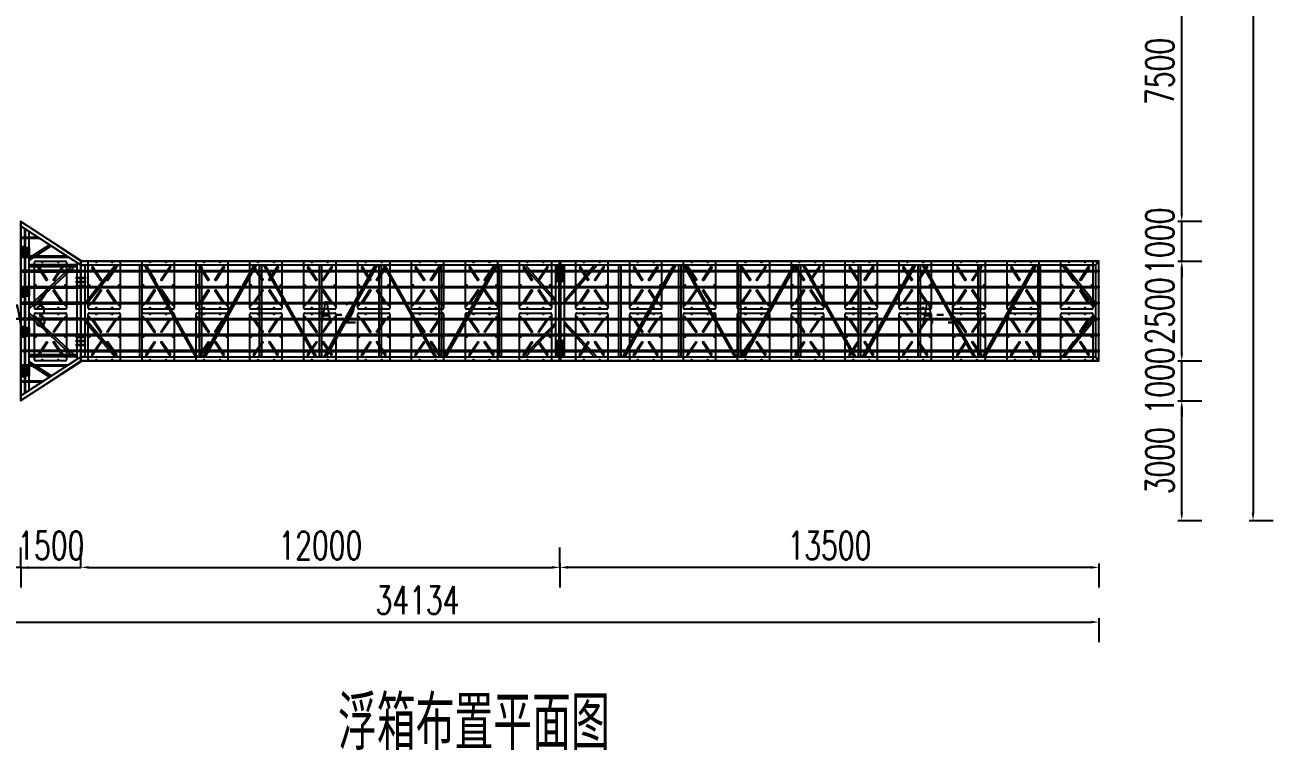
# Model space of a CAD drawing. Extents: x -89702 to 926017, y -610001 to -56924.
# Drawn here: x 336052 to 367310, y -136465 to -118307 of the extents above; entities that cross this region are included whole.
import ezdxf

# ---------------------------------------------------------------- set-up
doc = ezdxf.new("R2010")
doc.units = 0
doc.header["$LTSCALE"] = 10
doc.header["$MEASUREMENT"] = 0
for name, color, linetype in [('BJ02', 2, 'Continuous'), ('L-TEXT文字标注', 7, 'Continuous'), ('PUB_TEXT', 7, 'Continuous'), ('W-FLOAT_BOWL浮筒', 253, 'Continuous'), ('W-STEEL_FRAME钢架', 3, 'Continuous'), ('W-STEEL_KEEL钢龙骨', 5, 'Continuous'), ('塑木板', 32, 'Continuous'), ('柱子底座', 2, 'Continuous'), ('橡胶块', 2, 'Continuous'), ('螺栓孔位', 2, 'Continuous'), ('铝合金', 7, 'Continuous')]:
    doc.layers.add(name, color=color, linetype=linetype)
doc.styles.get("Standard").update_dxf_attribs({"font": 'gbenor.shx', "bigfont": 'gbcbig.shx'})
doc.styles.add('STANDARD_T3', font='simplex.shx', dxfattribs={"width": 0.7, "bigfont": 'gbcbig.shx'})
doc.styles.add('黑体', font='simhei.ttf', dxfattribs={"width": 0.8})
doc.dimstyles.new('W&&10', dxfattribs={"dimtxt": 35, "dimasz": 10, "dimexe": 25, "dimexo": 30, "dimgap": 10, "dimtad": 1, "dimdec": 0, "dimzin": 0, "dimdsep": 46, "dimtxsty": 'STANDARD_T3', "dimcen": 0.09, "dimclrd": 1, "dimclre": 1, "dimclrt": 7, "dimazin": 2, "dimtfac": 1, "dimtdec": 0, "dimtix": 1, "dimtmove": 2, "dimatfit": 3, "dimfxl": 0, "dimtolj": 1, "dimtzin": 0, "dimarcsym": 0})
doc.dimstyles.new('W&&200', dxfattribs={"dimtxt": 700, "dimasz": 200, "dimexe": 500, "dimexo": 600, "dimgap": 200, "dimtad": 1, "dimdec": 0, "dimzin": 0, "dimdsep": 46, "dimtxsty": 'STANDARD_T3', "dimcen": 0.09, "dimclrd": 1, "dimclre": 1, "dimclrt": 7, "dimazin": 2, "dimtfac": 1, "dimtdec": 0, "dimtix": 1, "dimtmove": 2, "dimatfit": 3, "dimfxl": 0, "dimtolj": 1, "dimtzin": 0, "dimarcsym": 0})

# ---------------------------------------------------------------- blocks, each defined once
blk = doc.blocks.new('0')
at = {"layer": 'BJ02', "color": 5}
for points in [[(585867, 5626), (584368, 6626), (584368, 2124), (585867, 3124)], [(585867, 3124), (597867, 3124), (597867, 5624), (585867, 5624)], [(597867, 3124), (611367, 3124), (611367, 5624), (597867, 5624)]]:
    blk.add_lwpolyline(points, close=True, dxfattribs=at)
at = {"layer": 'PUB_TEXT', "color": 3, "style": '黑体', "width": 0.8}
for s, p in [('A-3', (584106, 3976)), ('A-2', (591859, 4061)), ('A-1', (606930, 4061))]:
    blk.add_text(s, height=563.3, dxfattribs=at).set_placement(p)
blk = doc.blocks.new('$matou$00000145')
at = {"layer": 'W-FLOAT_BOWL浮筒'}
for p, q in [((-600, -375), (-600, 375)), ((-575, 400), (575, 400)), ((600, 375), (600, -375)), ((575, -400), (-575, -400))]:
    blk.add_line(p, q, dxfattribs=at)
at = {"layer": 'W-FLOAT_BOWL浮筒', "color": 3}
for p, q in [((-507, 370), (-493, 370)), ((-500, 377), (-500, 363)), ((-7, 370), (7, 370)), ((0, 377), (0, 363)), ((493, 370), (507, 370)), ((500, 377), (500, 363)), ((-577, 200), (-563, 200)), ((-570, 207), (-570, 193)), ((563, 200), (577, 200)), ((570, 207), (570, 193)), ((-577, -200), (-563, -200)), ((-570, -193), (-570, -207)), ((563, -200), (577, -200)), ((570, -193), (570, -207)), ((-507, -370), (-493, -370)), ((-500, -377), (-500, -363)), ((-7, -370), (7, -370)), ((0, -377), (0, -363)), ((493, -370), (507, -370)), ((500, -377), (500, -363))]:
    blk.add_line(p, q, dxfattribs=at)
at = {"layer": 'W-FLOAT_BOWL浮筒', "ltscale": 100}
for points in [[(-450, 316), (-117, 95), (-133, 70), (-467, 291)], [(450, 316), (117, 95), (133, 70), (467, 291)], [(-450, -316), (-117, -95), (-133, -70), (-467, -291)], [(450, -316), (117, -95), (133, -70), (467, -291)]]:
    blk.add_lwpolyline(points, close=True, dxfattribs=at)
at = {"layer": 'W-FLOAT_BOWL浮筒'}
for centre in [(-500, 370), (0, 370), (500, 370), (-570, 200), (570, 200), (-570, -200), (570, -200), (-500, -370), (0, -370), (500, -370)]:
    blk.add_circle(centre, 7, dxfattribs=at)
for centre, start, end in [((-575, 375), 90, 180), ((575, 375), 0, 90), ((-575, -375), 180, 270), ((575, -375), 270, 0)]:
    blk.add_arc(centre, 25, start, end, dxfattribs=at)
blk = doc.blocks.new('*U187')
at = {"layer": 'W-FLOAT_BOWL浮筒', "rotation": 270}
blk.add_blockref('$matou$00000145', (0, 0), dxfattribs=at)
blk = doc.blocks.new('*U188')
at = {"layer": 'W-FLOAT_BOWL浮筒', "color": 0, "linetype": 'ByBlock', "lineweight": -2, "transparency": 16777216}
for p in [(0, 1300), (1350, 1300), (2700, 1300), (4050, 1300), (5400, 1300), (6750, 1300), (8100, 1300), (9450, 1300), (10800, 1300), (0, 0), (1350, 0), (2700, 0), (4050, 0), (5400, 0), (6750, 0), (8100, 0), (9450, 0), (10800, 0)]:
    blk.add_blockref('*U187', p, dxfattribs=at)
blk = doc.blocks.new('*U183')
at = {"layer": 'W-FLOAT_BOWL浮筒', "rotation": 270}
blk.add_blockref('$matou$00000145', (0, 0), dxfattribs=at)
blk = doc.blocks.new('*U184')
at = {"layer": 'W-FLOAT_BOWL浮筒', "color": 0, "linetype": 'ByBlock', "lineweight": -2, "transparency": 16777216}
for p in [(0, 1300), (1350, 1300), (2700, 1300), (4050, 1300), (5400, 1300), (6750, 1300), (8100, 1300), (9450, 1300), (10800, 1300), (12150, 1300), (0, 0), (1350, 0), (2700, 0), (4050, 0), (5400, 0), (6750, 0), (8100, 0), (9450, 0), (10800, 0), (12150, 0)]:
    blk.add_blockref('*U183', p, dxfattribs=at)
blk = doc.blocks.new('*U185')
at = {"layer": 'W-FLOAT_BOWL浮筒', "rotation": 270}
blk.add_blockref('$matou$00000145', (0, 0), dxfattribs=at)
blk = doc.blocks.new('*U186')
at = {"layer": 'W-FLOAT_BOWL浮筒', "color": 0, "linetype": 'ByBlock', "lineweight": -2, "transparency": 16777216}
for p in [(0, 1300), (0, 0)]:
    blk.add_blockref('*U185', p, dxfattribs=at)
blk = doc.blocks.new('*D1415')
at = {"layer": 'Defpoints', "color": 0, "transparency": 16777216}
for p in [(349450, -126721), (362950, -126721), (349450, -131891)]:
    blk.add_point(p, dxfattribs=at)
at = {"layer": 'L-TEXT文字标注', "color": 1, "lineweight": -2, "transparency": 16777216}
for p, q in [((349450, -131791), (349450, -132391)), ((362750, -131891), (349650, -131891)), ((362950, -131791), (362950, -132391))]:
    blk.add_line(p, q, dxfattribs=at)
at = {"layer": 'L-TEXT文字标注', "color": 1, "transparency": 16777216}
for points in [[(349650, -131857), (349650, -131924), (349450, -131891)], [(362750, -131857), (362750, -131924), (362950, -131891)]]:
    blk.add_solid(points, dxfattribs=at)
at = {"layer": 'L-TEXT文字标注', "color": 7, "transparency": 16777216, "insert": (356200, -131341), "char_height": 700, "attachment_point": 5, "style": 'STANDARD_T3'}
blk.add_mtext('\\A1;13500', dxfattribs=at)
blk = doc.blocks.new('*D1413')
at = {"layer": 'Defpoints', "color": 0, "transparency": 16777216}
for p in [(333950, -130721), (333950, -131895), (335950, -131891)]:
    blk.add_point(p, dxfattribs=at)
at = {"layer": 'L-TEXT文字标注', "color": 1, "lineweight": -2, "transparency": 16777216}
for p, q in [((333750, -131895), (333550, -131895)), ((333950, -131795), (333950, -132395)), ((335950, -131895), (333950, -131895)), ((335950, -131895), (335950, -132395)), ((336150, -131895), (336350, -131895))]:
    blk.add_line(p, q, dxfattribs=at)
at = {"layer": 'L-TEXT文字标注', "color": 1, "transparency": 16777216}
for points in [[(333750, -131862), (333750, -131929), (333950, -131895)], [(336150, -131862), (336150, -131929), (335950, -131895)]]:
    blk.add_solid(points, dxfattribs=at)
at = {"layer": 'L-TEXT文字标注', "color": 7, "transparency": 16777216, "insert": (334950, -131345), "char_height": 700, "attachment_point": 5, "style": 'STANDARD_T3'}
blk.add_mtext('\\A1;2000', dxfattribs=at)
blk = doc.blocks.new('*D1410')
at = {"layer": 'Defpoints', "color": 0, "transparency": 16777216}
for p in [(337450, -131891), (349450, -131891), (349450, -131891)]:
    blk.add_point(p, dxfattribs=at)
at = {"layer": 'L-TEXT文字标注', "color": 1, "lineweight": -2, "transparency": 16777216}
for p, q in [((337450, -131891), (337450, -131391)), ((349450, -131891), (349450, -131391)), ((337650, -131891), (349250, -131891))]:
    blk.add_line(p, q, dxfattribs=at)
at = {"layer": 'L-TEXT文字标注', "color": 1, "transparency": 16777216}
for points in [[(337650, -131857), (337650, -131924), (337450, -131891)], [(349250, -131857), (349250, -131924), (349450, -131891)]]:
    blk.add_solid(points, dxfattribs=at)
at = {"layer": 'L-TEXT文字标注', "color": 7, "transparency": 16777216, "insert": (343450, -131341), "char_height": 700, "attachment_point": 5, "style": 'STANDARD_T3'}
blk.add_mtext('\\A1;12000', dxfattribs=at)
blk = doc.blocks.new('*D1411')
at = {"layer": 'Defpoints', "color": 0, "transparency": 16777216}
for p in [(362950, -132266), (328816, -133261), (362950, -133261)]:
    blk.add_point(p, dxfattribs=at)
at = {"layer": 'L-TEXT文字标注', "color": 1, "lineweight": -2, "transparency": 16777216}
for p, q in [((328816, -133261), (328816, -132761)), ((362950, -133161), (362950, -133761)), ((329016, -133261), (362750, -133261))]:
    blk.add_line(p, q, dxfattribs=at)
at = {"layer": 'L-TEXT文字标注', "color": 1, "transparency": 16777216}
for points in [[(329016, -133227), (329016, -133294), (328816, -133261)], [(362750, -133227), (362750, -133294), (362950, -133261)]]:
    blk.add_solid(points, dxfattribs=at)
at = {"layer": 'L-TEXT文字标注', "color": 7, "transparency": 16777216, "insert": (345883, -132711), "char_height": 700, "attachment_point": 5, "style": 'STANDARD_T3'}
blk.add_mtext('\\A1;34134', dxfattribs=at)
blk = doc.blocks.new('*D1425')
at = {"layer": 'Defpoints', "color": 0, "transparency": 16777216}
for p in [(336153, -127720), (365024, -127720), (336153, -130720)]:
    blk.add_point(p, dxfattribs=at)
at = {"layer": 'L-TEXT文字标注', "color": 1, "lineweight": -2, "transparency": 16777216}
for p, q in [((364924, -127720), (365524, -127720)), ((365024, -130520), (365024, -127920)), ((364924, -130720), (365524, -130720))]:
    blk.add_line(p, q, dxfattribs=at)
at = {"layer": 'L-TEXT文字标注', "color": 1, "transparency": 16777216}
for points in [[(364991, -127920), (365057, -127920), (365024, -127720)], [(364991, -130520), (365057, -130520), (365024, -130720)]]:
    blk.add_solid(points, dxfattribs=at)
at = {"layer": 'L-TEXT文字标注', "color": 7, "transparency": 16777216, "insert": (364474, -129220), "char_height": 700, "attachment_point": 5, "rotation": 90, "style": 'STANDARD_T3'}
blk.add_mtext('\\A1;3000', dxfattribs=at)
blk = doc.blocks.new('*D1426')
at = {"layer": 'Defpoints', "color": 0, "transparency": 16777216}
for p in [(363151, -126720), (365024, -126720), (336153, -127720)]:
    blk.add_point(p, dxfattribs=at)
at = {"layer": 'L-TEXT文字标注', "color": 1, "lineweight": -2, "transparency": 16777216}
for p, q in [((365024, -126520), (365024, -126320)), ((364924, -126720), (365524, -126720)), ((365024, -127720), (365024, -126720)), ((364924, -127720), (365524, -127720)), ((365024, -127920), (365024, -128120))]:
    blk.add_line(p, q, dxfattribs=at)
at = {"layer": 'L-TEXT文字标注', "color": 1, "transparency": 16777216}
for points in [[(364991, -126520), (365057, -126520), (365024, -126720)], [(364991, -127920), (365057, -127920), (365024, -127720)]]:
    blk.add_solid(points, dxfattribs=at)
at = {"layer": 'L-TEXT文字标注', "color": 7, "transparency": 16777216, "insert": (364474, -127220), "char_height": 700, "attachment_point": 5, "rotation": 90, "style": 'STANDARD_T3'}
blk.add_mtext('\\A1;1000', dxfattribs=at)
blk = doc.blocks.new('*D1429')
at = {"layer": 'Defpoints', "color": 0, "transparency": 16777216}
for p in [(363151, -124220), (365024, -124220), (363151, -126720)]:
    blk.add_point(p, dxfattribs=at)
at = {"layer": 'L-TEXT文字标注', "color": 1, "lineweight": -2, "transparency": 16777216}
for p, q in [((364924, -124220), (365524, -124220)), ((365024, -126520), (365024, -124420)), ((364924, -126720), (365524, -126720))]:
    blk.add_line(p, q, dxfattribs=at)
at = {"layer": 'L-TEXT文字标注', "color": 1, "transparency": 16777216}
for points in [[(364991, -124420), (365057, -124420), (365024, -124220)], [(364991, -126520), (365057, -126520), (365024, -126720)]]:
    blk.add_solid(points, dxfattribs=at)
at = {"layer": 'L-TEXT文字标注', "color": 7, "transparency": 16777216, "insert": (364474, -125470), "char_height": 700, "attachment_point": 5, "rotation": 90, "style": 'STANDARD_T3'}
blk.add_mtext('\\A1;2500', dxfattribs=at)
blk = doc.blocks.new('*D1430')
at = {"layer": 'Defpoints', "color": 0, "transparency": 16777216}
for p in [(336153, -123220), (365024, -123220), (363151, -124220)]:
    blk.add_point(p, dxfattribs=at)
at = {"layer": 'L-TEXT文字标注', "color": 1, "lineweight": -2, "transparency": 16777216}
for p, q in [((365024, -123020), (365024, -122820)), ((364924, -123220), (365524, -123220)), ((365024, -124220), (365024, -123220)), ((364924, -124220), (365524, -124220)), ((365024, -124420), (365024, -124620))]:
    blk.add_line(p, q, dxfattribs=at)
at = {"layer": 'L-TEXT文字标注', "color": 1, "transparency": 16777216}
for points in [[(364991, -123020), (365057, -123020), (365024, -123220)], [(364991, -124420), (365057, -124420), (365024, -124220)]]:
    blk.add_solid(points, dxfattribs=at)
at = {"layer": 'L-TEXT文字标注', "color": 7, "transparency": 16777216, "insert": (364474, -123720), "char_height": 700, "attachment_point": 5, "rotation": 90, "style": 'STANDARD_T3'}
blk.add_mtext('\\A1;1000', dxfattribs=at)
blk = doc.blocks.new('*D1431')
at = {"layer": 'Defpoints', "color": 0, "transparency": 16777216}
for p in [(336153, -115720), (365024, -115720), (336153, -123220)]:
    blk.add_point(p, dxfattribs=at)
at = {"layer": 'L-TEXT文字标注', "color": 1, "lineweight": -2, "transparency": 16777216}
for p, q in [((364924, -115720), (365524, -115720)), ((365024, -123020), (365024, -115920)), ((364924, -123220), (365524, -123220))]:
    blk.add_line(p, q, dxfattribs=at)
at = {"layer": 'L-TEXT文字标注', "color": 1, "transparency": 16777216}
for points in [[(364991, -115920), (365057, -115920), (365024, -115720)], [(364991, -123020), (365057, -123020), (365024, -123220)]]:
    blk.add_solid(points, dxfattribs=at)
at = {"layer": 'L-TEXT文字标注', "color": 7, "transparency": 16777216, "insert": (364474, -119470), "char_height": 700, "attachment_point": 5, "rotation": 90, "style": 'STANDARD_T3'}
blk.add_mtext('\\A1;7500', dxfattribs=at)
blk = doc.blocks.new('*D1423')
at = {"layer": 'Defpoints', "color": 0, "transparency": 16777216}
for p in [(365524, -102721), (365524, -130720), (366810, -130720)]:
    blk.add_point(p, dxfattribs=at)
at = {"layer": 'L-TEXT文字标注', "color": 1, "lineweight": -2, "transparency": 16777216}
for p, q in [((366710, -102721), (367310, -102721)), ((366810, -102921), (366810, -130520)), ((366710, -130720), (367310, -130720))]:
    blk.add_line(p, q, dxfattribs=at)
at = {"layer": 'L-TEXT文字标注', "color": 1, "transparency": 16777216}
for points in [[(366777, -102921), (366844, -102921), (366810, -102721)], [(366777, -130520), (366844, -130520), (366810, -130720)]]:
    blk.add_solid(points, dxfattribs=at)
at = {"layer": 'L-TEXT文字标注', "color": 7, "transparency": 16777216, "insert": (366260, -116720), "char_height": 700, "attachment_point": 5, "rotation": 90, "style": 'STANDARD_T3'}
blk.add_mtext('\\A1;28000', dxfattribs=at)
blk = doc.blocks.new('01')
h = blk.add_hatch()
h.set_pattern_fill('HOUND', color=77, scale=5)
h.set_pattern_definition([(0, (0, 0), (31.75, 7.9375), [127, -63.5]), (90, (0, 0), (-7.9375, -31.75), [127, -63.5])])
h.paths.add_polyline_path([(50227, 12928), (50227, 12728), (50427, 12728), (50427, 12928)])
h.paths.add_polyline_path([(50382, 12893, -1), (50402, 12893, -1)], flags=16)
h.paths.add_polyline_path([(50252, 12893, -1), (50272, 12893, -1)], flags=16)
h.paths.add_polyline_path([(50402, 12763, -1), (50382, 12763, -1)], flags=16)
h.paths.add_polyline_path([(50272, 12763, -1), (50252, 12763, -1)], flags=16)
at = {"color": 251}
blk.add_lwpolyline([(50227, 12928), (50427, 12928), (50427, 12728), (50227, 12728)], close=True, dxfattribs=at)
at = {"color": 6}
for centre in [(50262, 12893), (50392, 12893), (50262, 12763), (50392, 12763)]:
    blk.add_circle(centre, 10, dxfattribs=at)
blk = doc.blocks.new('*D1599')
at = {"color": 1, "lineweight": -2, "transparency": 16777216}
for p, q in [((624124, 29654), (624117, 29654)), ((624142, 29644), (624142, 29364)), ((624119, 29354), (624167, 29354))]:
    blk.add_line(p, q, dxfattribs=at)
at = {"color": 1, "transparency": 16777216}
for points in [[(624140, 29644), (624144, 29644), (624142, 29654)], [(624140, 29364), (624144, 29364), (624142, 29354)]]:
    blk.add_solid(points, dxfattribs=at)
at = {"layer": 'Defpoints', "color": 0, "transparency": 16777216}
for p in [(624154, 29654), (624089, 29354), (624142, 29354)]:
    blk.add_point(p, dxfattribs=at)
at = {"color": 7, "transparency": 16777216, "insert": (624114, 29504), "char_height": 35, "attachment_point": 5, "rotation": 90, "style": 'STANDARD_T3'}
blk.add_mtext('\\A1;300', dxfattribs=at)
blk = doc.blocks.new('*D1600')
at = {"color": 1, "lineweight": -2, "transparency": 16777216}
for p, q in [((624119, 27654), (624178, 27654)), ((624153, 27364), (624153, 27644)), ((624124, 27354), (624128, 27354))]:
    blk.add_line(p, q, dxfattribs=at)
at = {"color": 1, "transparency": 16777216}
for points in [[(624151, 27644), (624154, 27644), (624153, 27654)], [(624151, 27364), (624154, 27364), (624153, 27354)]]:
    blk.add_solid(points, dxfattribs=at)
at = {"layer": 'Defpoints', "color": 0, "transparency": 16777216}
for p in [(624089, 27654), (624153, 27654), (624154, 27354)]:
    blk.add_point(p, dxfattribs=at)
at = {"color": 7, "transparency": 16777216, "insert": (624125, 27504), "char_height": 35, "attachment_point": 5, "rotation": 90, "style": 'STANDARD_T3'}
blk.add_mtext('\\A1;300', dxfattribs=at)
blk = doc.blocks.new('*U1958')
at = {"layer": 'W-STEEL_KEEL钢龙骨', "color": 4}
blk.add_lwpolyline([(-6740, 17.5), (6740, 17.5), (6740, -17.5), (-6740, -17.5)], close=True, dxfattribs=at)
blk = doc.blocks.new('*U1959')
at = {"layer": 'W-STEEL_KEEL钢龙骨', "color": 0, "linetype": 'ByBlock', "lineweight": -2, "transparency": 16777216}
for p in [(0, 2000), (0, 1600), (0, 1200), (0, 800), (0, 400), (0, 0)]:
    blk.add_blockref('*U1958', p, dxfattribs=at)
blk = doc.blocks.new('*D1598')
at = {"color": 1, "lineweight": -2, "transparency": 16777216}
for p, q in [((624507, 28341), (624507, 28062)), ((624531, 28351), (624532, 28351)), ((624536, 28052), (624482, 28052))]:
    blk.add_line(p, q, dxfattribs=at)
at = {"color": 1, "transparency": 16777216}
for points in [[(624506, 28341), (624509, 28341), (624507, 28351)], [(624506, 28062), (624509, 28062), (624507, 28052)]]:
    blk.add_solid(points, dxfattribs=at)
at = {"layer": 'Defpoints', "color": 0, "transparency": 16777216}
for p in [(624501, 28351), (624507, 28052), (624566, 28052)]:
    blk.add_point(p, dxfattribs=at)
at = {"color": 7, "transparency": 16777216, "insert": (624480, 28201), "char_height": 35, "attachment_point": 5, "rotation": 90, "style": 'STANDARD_T3'}
blk.add_mtext('\\A1;300', dxfattribs=at)
blk = doc.blocks.new('*D1597')
at = {"color": 1, "lineweight": -2, "transparency": 16777216}
for p, q in [((624536, 26351), (624488, 26351)), ((624513, 26061), (624513, 26341)), ((624531, 26051), (624538, 26051))]:
    blk.add_line(p, q, dxfattribs=at)
at = {"color": 1, "transparency": 16777216}
for points in [[(624511, 26341), (624515, 26341), (624513, 26351)], [(624511, 26061), (624515, 26061), (624513, 26051)]]:
    blk.add_solid(points, dxfattribs=at)
at = {"layer": 'Defpoints', "color": 0, "transparency": 16777216}
for p in [(624513, 26351), (624566, 26351), (624501, 26051)]:
    blk.add_point(p, dxfattribs=at)
at = {"color": 7, "transparency": 16777216, "insert": (624486, 26201), "char_height": 35, "attachment_point": 5, "rotation": 90, "style": 'STANDARD_T3'}
blk.add_mtext('\\A1;300', dxfattribs=at)
blk = doc.blocks.new('*U1938')
at = {"layer": 'W-STEEL_KEEL钢龙骨', "color": 4}
blk.add_lwpolyline([(-6740, 17.5), (5240, 17.5), (5240, -17.5), (-6740, -17.5)], close=True, dxfattribs=at)
blk = doc.blocks.new('*U1939')
at = {"layer": 'W-STEEL_KEEL钢龙骨', "color": 0, "linetype": 'ByBlock', "lineweight": -2, "transparency": 16777216}
for p in [(0, 2000), (0, 1600), (0, 1200), (0, 800), (0, 400), (0, 0)]:
    blk.add_blockref('*U1938', p, dxfattribs=at)
blk = doc.blocks.new('橡胶块')
h = blk.add_hatch(color=6)
h.dxf.hatch_style = 1
h.paths.add_polyline_path([(100, 126), (10, 126), (10, -124), (100, -124)])
h.paths.add_polyline_path([(55, 66, -1), (75, 66, -1)], flags=16)
h.paths.add_polyline_path([(75, -64, -1), (55, -64, -1)], flags=16)
at = {"color": 2}
for points in [[(100, 126), (10, 126), (10, -124), (100, -124)], [(10, 106), (100, 106), (100, -104), (10, -104)]]:
    blk.add_lwpolyline(points, close=True, dxfattribs=at)
for points in [[(55, 66, -1), (75, 66, -1)], [(75, -64, -1), (55, -64, -1)]]:
    blk.add_lwpolyline(points, format="xyb", close=True, dxfattribs=at)
for centre in [(65, 66), (65, -64)]:
    blk.add_circle(centre, 10, dxfattribs=at)
at = {"layer": '柱子底座', "color": 2}
blk.add_lwpolyline([(-95, -100), (95, -100, 0.414214), (100, -95), (100, 95, 0.414214), (95, 100), (-95, 100, 0.414214), (-100, 95), (-100, -95, 0.414214)], format="xyb", close=True, dxfattribs=at)
at = {"color": 4, "rotation": 180}
blk.add_blockref('01', (50327, 12828), dxfattribs=at)
blk = doc.blocks.new('A-3')
at = {"color": 4}
for p, q in [((614369, 24539), (614369, 28785)), ((614369, 28764), (614369, 24764)), ((614369, 28764), (614369, 28664))]:
    blk.add_line(p, q, dxfattribs=at)
blk.add_lwpolyline([(614476, 28716), (614476, 24610)], dxfattribs=at)
at = {"layer": 'W-STEEL_FRAME钢架', "color": 1}
for p, q in [((614576, 27998), (615081, 28323)), ((614576, 27939), (615127, 28294)), ((615769, 27819), (614576, 27819)), ((615769, 27769), (614576, 27769)), ((615701, 27769), (614576, 26719)), ((615629, 27769), (614576, 26788)), ((615701, 25569), (614576, 26619)), ((615629, 25568), (614576, 26549)), ((615769, 25569), (614576, 25569)), ((615769, 25519), (614576, 25519)), ((614576, 25398), (615137, 25037)), ((614576, 25339), (615091, 25007))]:
    blk.add_line(p, q, dxfattribs=at)
at = {"layer": 'W-STEEL_FRAME钢架'}
for points in [[(615869, 27812), (614369, 28785), (614369, 28905), (615869, 27931), (615869, 27812)], [(615869, 25512), (615869, 25393), (614369, 24422), (614369, 24539)], [(615869, 25512), (614369, 24539)]]:
    blk.add_lwpolyline(points, dxfattribs=at)
at = {"layer": 'W-STEEL_KEEL钢龙骨', "color": 4}
for points in [[(614841, 28479), (614389, 28479), (614389, 28514), (614787, 28514)], [(614389, 28045), (615509, 28045)], [(614389, 28045), (614389, 28010), (615563, 28010)], [(615869, 27679), (614389, 27679), (614389, 27644), (615869, 27644)], [(615869, 27608), (615869, 27608)], [(615869, 27573), (615869, 27573)], [(614389, 27279), (615869, 27279)], [(614389, 27279), (614389, 27244), (615869, 27244)], [(615869, 27228), (615869, 27228)], [(615869, 27193), (615869, 27193)], [(615869, 26879), (614389, 26879), (614389, 26844), (615869, 26844)], [(615869, 26848), (615869, 26848)], [(615869, 26813), (615869, 26813)], [(615869, 26445), (614389, 26445), (614389, 26480), (615869, 26480)], [(615869, 26468), (615869, 26468)], [(615869, 26433), (615869, 26433)], [(615869, 26045), (614389, 26037), (614389, 26080), (615869, 26080)], [(615869, 26053), (615869, 26053)], [(615869, 25645), (614389, 25645), (614389, 25680), (615869, 25680)], [(615869, 25708), (615869, 25708)], [(615869, 25673), (615869, 25673)], [(615509, 25279), (614389, 25279), (614389, 25314), (615563, 25314)], [(614893, 24879), (614389, 24879), (614389, 24914), (614946, 24914)]]:
    blk.add_lwpolyline(points, dxfattribs=at)
at = {"layer": '塑木板', "color": 6}
for p, q in [((614466, 24603), (614466, 28722)), ((614466, 24603), (614466, 28722)), ((614486, 24617), (614486, 28709)), ((614486, 24617), (614486, 28709)), ((614576, 24677), (614576, 28651)), ((614576, 24677), (614576, 28651))]:
    blk.add_line(p, q, dxfattribs=at)
at = {"layer": '铝合金', "color": 2}
for p, q in [((615769, 27877), (615769, 25447)), ((615869, 27812), (615869, 25512)), ((615869, 27812), (615869, 25512)), ((615869, 27812), (615869, 25512)), ((615869, 27812), (615869, 25512)), ((615869, 27812), (615869, 25512)), ((615869, 27812), (615869, 25512)), ((615869, 27812), (615869, 25512))]:
    blk.add_line(p, q, dxfattribs=at)
blk.add_lwpolyline([(615869, 26088), (615869, 26088)], dxfattribs=at)
at = {"layer": '橡胶块', "color": 2, "rotation": 180}
for p in [(614476, 28145), (614476, 27145), (614476, 26145), (614476, 25145)]:
    blk.add_blockref('橡胶块', p, dxfattribs=at)
blk = doc.blocks.new('1')
at = {"lineweight": -3}
for p, q in [((-1521938, 1214338), (-1521935, 1214338)), ((-1521938, 1214336), (-1521931, 1214336)), ((-1521938, 1214336), (-1521914, 1214336)), ((-1521938, 1214136), (-1521931, 1214136)), ((-1521938, 1214136), (-1521914, 1214136)), ((-1521938, 1214134), (-1521935, 1214134)), ((-1521936, 1214341), (-1521936, 1214346)), ((-1521936, 1214346), (-1521916, 1214346)), ((-1521935, 1214341), (-1521936, 1214341)), ((-1521935, 1214131), (-1521936, 1214131)), ((-1521936, 1214131), (-1521936, 1214126)), ((-1521936, 1214126), (-1521916, 1214126)), ((-1521934, 1214347), (-1521932, 1214347)), ((-1521934, 1214125), (-1521932, 1214125)), ((-1521933, 1214352), (-1521931, 1214355)), ((-1521933, 1214136), (-1521933, 1214352)), ((-1521919, 1214352), (-1521933, 1214352)), ((-1521932, 1214347), (-1521919, 1214347)), ((-1521932, 1214346), (-1521932, 1214341)), ((-1521932, 1214126), (-1521932, 1214131)), ((-1521932, 1214125), (-1521919, 1214125)), ((-1521921, 1214355), (-1521931, 1214355)), ((-1521919, 1214352), (-1521921, 1214355)), ((-1521919, 1214347), (-1521921, 1214347)), ((-1521921, 1214346), (-1521921, 1214341)), ((-1521921, 1214126), (-1521921, 1214131)), ((-1521919, 1214125), (-1521921, 1214125)), ((-1521919, 1214136), (-1521919, 1214352)), ((-1521917, 1214341), (-1521916, 1214341)), ((-1521914, 1214338), (-1521917, 1214338)), ((-1521914, 1214134), (-1521917, 1214134)), ((-1521917, 1214131), (-1521916, 1214131)), ((-1521916, 1214341), (-1521916, 1214346)), ((-1521916, 1214131), (-1521916, 1214126))]:
    blk.add_line(p, q, dxfattribs=at)
at = {"color": 1}
for p, q in [((-1521936, 1214346), (-1521934, 1214347)), ((-1521919, 1214347), (-1521916, 1214346))]:
    blk.add_line(p, q, dxfattribs=at)
at = {"color": 6, "lineweight": -3}
for p, q in [((-1521931, 1214136), (-1521931, 1214355)), ((-1521921, 1214136), (-1521921, 1214355))]:
    blk.add_line(p, q, dxfattribs=at)
at = {"lineweight": -3}
for points in [[(-1521933, 1214336), (-1521938, 1214336), (-1521938, 1214338), (-1521914, 1214338), (-1521914, 1214336), (-1521919, 1214336)], [(-1521933, 1214136), (-1521938, 1214136), (-1521938, 1214134), (-1521914, 1214134), (-1521914, 1214136), (-1521919, 1214136)], [(-1521935, 1214338), (-1521935, 1214341), (-1521917, 1214341), (-1521917, 1214338)], [(-1521935, 1214134), (-1521935, 1214131), (-1521917, 1214131), (-1521917, 1214134)]]:
    blk.add_lwpolyline(points, dxfattribs=at)
for centre, radius, start, end in [((-1521934, 1214129), 3.22, 223.6028, 316.3972), ((-1521926, 1214140), 14.7, 248.7607, 291.2393), ((-1521919, 1214129), 3.22, 223.6028, 316.3972)]:
    blk.add_arc(centre, radius, start, end, dxfattribs=at)
blk = doc.blocks.new('螺栓孔位')
at = {"layer": '螺栓孔位', "color": 1, "rotation": 270}
for p in [(-1214244, -1521833), (-1214244, -1521933), (-1214244, -1522033)]:
    blk.add_blockref('1', p, dxfattribs=at)
blk = doc.blocks.new('*D2376')
at = {"layer": 'Defpoints', "color": 0, "transparency": 16777216}
for p in [(335950, -131891), (337450, -131891), (337450, -131952)]:
    blk.add_point(p, dxfattribs=at)
at = {"layer": 'L-TEXT文字标注', "color": 1, "lineweight": -2, "transparency": 16777216}
for p, q in [((335950, -131891), (335950, -131391)), ((337450, -131891), (337450, -131391)), ((335750, -131891), (335550, -131891)), ((335950, -131891), (337450, -131891)), ((337650, -131891), (337850, -131891))]:
    blk.add_line(p, q, dxfattribs=at)
at = {"layer": 'L-TEXT文字标注', "color": 1, "transparency": 16777216}
for points in [[(335750, -131857), (335750, -131924), (335950, -131891)], [(337650, -131857), (337650, -131924), (337450, -131891)]]:
    blk.add_solid(points, dxfattribs=at)
at = {"layer": 'L-TEXT文字标注', "color": 7, "transparency": 16777216, "insert": (336700, -131341), "char_height": 700, "attachment_point": 5, "style": 'STANDARD_T3'}
blk.add_mtext('\\A1;1500', dxfattribs=at)
blk = doc.blocks.new('A-1')
at = {"color": 0}
blk.add_line((624305.1, 29651.2), (624295.1, 29651.2), dxfattribs=at)
at = {"color": 1}
blk.add_line((637499.1, 28392.3), (636664.1, 27354.2), dxfattribs=at)
at = {"color": 6}
blk.add_lwpolyline([(624109.1, 29654.2), (624199.1, 29654.2), (624199.1, 27354.2), (624109.1, 27354.2)], close=True, dxfattribs=at)
at = {"layer": 'W-STEEL_FRAME钢架', "color": 1}
for p, q in [((624199.1, 28707.5), (625014.1, 29651.2)), ((624199.1, 28754.8), (624949.9, 29651.2)), ((637499.1, 28613), (636661.6, 29654.2)), ((637499.1, 28692.8), (636725.8, 29654.2)), ((624199.1, 28244.3), (625014.1, 27354.2)), ((624199.1, 28181.2), (624949.9, 27354.2)), ((637498.7, 28312.2), (636728.2, 27354.2))]:
    blk.add_line(p, q, dxfattribs=at)
for points in [[(625564.2, 29654.2), (625614.2, 29654.2), (625614.2, 27354.2), (625564.2, 27354.2)], [(625714.5, 27354.2), (625664.5, 27354.2), (626945.8, 29654.2), (626995.8, 29654.2)], [(627064.2, 29654.2), (627114.2, 29654.2), (627114.2, 27354.2), (627064.2, 27354.2)], [(628463.9, 27354.2), (628513.9, 27354.2), (627232.6, 29654.2), (627182.6, 29654.2)], [(628563.9, 29651.2), (628613.9, 29651.2), (628613.9, 27354.2), (628563.9, 27354.2)], [(628713.9, 27354.2), (628663.9, 27354.2), (629945.2, 29654.2), (629995.2, 29654.2)], [(630063.9, 29651.2), (630113.9, 29651.2), (630113.9, 27354.2), (630063.9, 27354.2)], [(630213.9, 29654.2), (630163.9, 29654.2), (631446.5, 27354.2), (631496.5, 27354.2)], [(631563.9, 29651.2), (631613.9, 29651.2), (631613.9, 27354.2), (631563.9, 27354.2)], [(631713.6, 27354.2), (631663.6, 27354.2), (632944.9, 29654.2), (632994.9, 29654.2)], [(633063.6, 29651.2), (633113.6, 29651.2), (633113.6, 27354.2), (633063.6, 27354.2)], [(633213.6, 29654.2), (633163.6, 29654.2), (634446.2, 27354.2), (634496.2, 27354.2)], [(634563.6, 29651.2), (634613.6, 29651.2), (634613.6, 27354.2), (634563.6, 27354.2)], [(635963.6, 29654.2), (636013.6, 29654.2), (634732.3, 27354.2), (634682.3, 27354.2)], [(636063.6, 29654.2), (636113.6, 29654.2), (636113.6, 27354.2), (636063.6, 27354.2)]]:
    blk.add_lwpolyline(points, close=True, dxfattribs=at)
at = {"layer": '铝合金', "color": 3}
blk.add_lwpolyline([(624109.1, 29654.2), (624109.1, 29754.2), (637589.1, 29754.2), (637499.1, 29654.2), (624109.1, 29654.2)], dxfattribs=at)
for points in [[(637589.1, 29754.2), (637499.1, 29654.2), (637499.1, 27354.2), (637589.1, 27254.2)], [(624109.1, 27354.2), (637499.1, 27354.2), (637589.1, 27254.2), (624109.1, 27254.2)]]:
    blk.add_lwpolyline(points, close=True, dxfattribs=at)
at = {"color": 4, "xscale": -1, "rotation": 180}
blk.add_blockref('01', (573761.9, 42182.2), dxfattribs=at)
at = {"color": 4}
blk.add_blockref('01', (573761.9, 14826.2), dxfattribs=at)
at = {"layer": 'W-STEEL_KEEL钢龙骨'}
blk.add_blockref('*U1959', (630849.1, 27504.2), dxfattribs=at)
for base, p1, p2, picture, middle in [((624141.9, 29354.3), (624154.1, 29654.2), (624089.1, 29354.3), '*D1599', (624114.4, 29504.2)), ((624152.7, 27654.1), (624154.1, 27354.2), (624089.1, 27654.1), '*D1600', (624125.2, 27504.1))]:
    dim = blk.add_linear_dim(base=base, p1=p1, p2=p2, angle=90, dimstyle='W&&10')
    dim.commit()
    dim.dimension.update_dxf_attribs({"geometry": picture, "text_midpoint": middle})
blk = doc.blocks.new('AA-2')
at = {"color": 6}
blk.add_lwpolyline([(624546.1, 28351.2), (624456.1, 28351.2), (624456.1, 26051.2), (624546.1, 26051.2)], close=True, dxfattribs=at)
at = {"layer": 'W-STEEL_FRAME钢架', "color": 1}
for p, q in [((612666.1, 27402.3), (613427, 28348.2)), ((612711, 27378.2), (613491.1, 28348.2)), ((624456.1, 27431), (623641.1, 28348.2)), ((624456.1, 27501.3), (623705.3, 28348.2)), ((612666.1, 26951.6), (613427, 26051.2)), ((612720.6, 26963.2), (613491.1, 26051.2)), ((624456.1, 26905.8), (623641.1, 26051.2)), ((624456.1, 26846), (623705.3, 26051.2))]:
    blk.add_line(p, q, dxfattribs=at)
for points in [[(614041.9, 28351.2), (614091.9, 28351.2), (614091.9, 26051.2), (614041.9, 26051.2)], [(615441.6, 26051.2), (615491.6, 26051.2), (614210.2, 28351.2), (614160.2, 28351.2)], [(615541.6, 28348.2), (615591.6, 28348.2), (615591.6, 26051.2), (615541.6, 26051.2)], [(615678.6, 26051.2), (615628.6, 26051.2), (616909.9, 28351.2), (616959.9, 28351.2)], [(617041.6, 28348.2), (617091.6, 28348.2), (617091.6, 26051.2), (617041.6, 26051.2)], [(617191.6, 28351.2), (617141.6, 28351.2), (618424.1, 26051.2), (618474.1, 26051.2)], [(618541.6, 28348.2), (618591.6, 28348.2), (618591.6, 26051.2), (618541.6, 26051.2)], [(618710.2, 26051.2), (618660.2, 26051.2), (619941.6, 28351.2), (619991.6, 28351.2)], [(620041.2, 28348.2), (620091.2, 28348.2), (620091.2, 26051.2), (620041.2, 26051.2)], [(620191.2, 28351.2), (620141.2, 28351.2), (621423.8, 26051.2), (621473.8, 26051.2)], [(621541.2, 28348.2), (621591.2, 28348.2), (621591.2, 26051.2), (621541.2, 26051.2)], [(622941.2, 28351.2), (622991.2, 28351.2), (621709.9, 26051.2), (621659.9, 26051.2)], [(623041.2, 28351.2), (623091.2, 28351.2), (623091.2, 26051.2), (623041.2, 26051.2)]]:
    blk.add_lwpolyline(points, close=True, dxfattribs=at)
at = {"layer": '铝合金', "color": 3}
blk.add_lwpolyline([(612566.1, 28351.2), (612566.1, 28451.2), (624546.1, 28451.2), (624546.1, 28351.2), (612566.1, 28351.2)], dxfattribs=at)
at = {"layer": '铝合金', "color": 2}
blk.add_lwpolyline([(612566.1, 28351.2), (612666.1, 28351.2), (612666.1, 26051.2), (612566.1, 26051.2)], close=True, dxfattribs=at)
at = {"layer": '铝合金', "color": 3}
blk.add_lwpolyline([(612566.1, 26051.2), (624546.1, 26051.2), (624546.1, 25951.2), (612566.1, 25951.2)], close=True, dxfattribs=at)
at = {"color": 4, "rotation": 180}
blk.add_blockref('01', (674893.3, 40879.6), dxfattribs=at)
at = {"color": 4, "xscale": -1}
blk.add_blockref('01', (674893.3, 13523.3), dxfattribs=at)
at = {"layer": 'W-STEEL_KEEL钢龙骨'}
blk.add_blockref('*U1939', (619306.1, 26201.2), dxfattribs=at)
for base, p1, p2, picture, middle in [((624507.4883991, 28051.7313511), (624501.1422461, 28351.2313511), (624566.1422461, 28051.7313511), '*D1598', (624479.9883991, 28201.4813511)), ((624513.1, 26351.2), (624501.1, 26051.2), (624566.1, 26351.2), '*D1597', (624485.6, 26201.2))]:
    dim = blk.add_linear_dim(base=base, p1=p1, p2=p2, angle=90, dimstyle='W&&10')
    dim.commit()
    dim.dimension.update_dxf_attribs({"geometry": picture, "text_midpoint": middle})

msp = doc.modelspace()

# ---------------------------------------------------------------- block references
at = {"layer": 'BJ02'}
for name, p in [('0', (-248417, -129845.5)), ('A-3', (-278418.4, -152133.4)), ('AA-2', (-275115.9, -152672.6)), ('A-1', (-274638.8, -153975.5))]:
    msp.add_blockref(name, p, dxfattribs=at)
at = {"layer": 'W-FLOAT_BOWL浮筒'}
for name, p in [('*U186', (336689.6, -126121.2)), ('*U188', (338036.1, -126121.2)), ('*U184', (350248.2, -126121.2))]:
    msp.add_blockref(name, p, dxfattribs=at)
at = {"layer": '螺栓孔位', "xscale": -1, "rotation": 179.8980042305637}
for p in [(337456.9, -124747.8), (337458.4, -124749.8)]:
    msp.add_blockref('螺栓孔位', p, dxfattribs=at)
at = {"layer": '螺栓孔位'}
for p in [(337455.6, -126207.8), (337457.1, -126209.8)]:
    msp.add_blockref('螺栓孔位', p, dxfattribs=at)

# ---------------------------------------------------------------- texts
at = {"layer": 'PUB_TEXT', "color": 7}
msp.add_text('浮箱布置平面图', height=1350.35, dxfattribs=at).set_placement((343892.7, -136463.7))

# ---------------------------------------------------------------- dimensions: what is measured, and where the dimension line sits
at = {"layer": 'L-TEXT文字标注', "color": 3}
for base, p1, p2, picture, middle in [((366810.4, -130720.4), (365524, -102720.6), (365524, -130720.4), '*D1423', (366260.4, -116720.5)), ((365024, -115720.4), (336152.9, -123220.4), (336152.9, -115720.4), '*D1431', (364474, -119470.4)), ((365024, -123220.4), (363150.7, -124220.4), (336152.9, -123220.4), '*D1430', (364474, -123720.4)), ((365024, -124220.4), (363150.7, -126720.4), (363150.7, -124220.4), '*D1429', (364474, -125470.4)), ((365024, -126720.4), (336152.9, -127720.4), (363150.7, -126720.4), '*D1426', (364474, -127220.4)), ((365024, -127720.4), (336152.9, -130720.4), (336152.9, -127720.4), '*D1425', (364474, -129220.4))]:
    dim = msp.add_linear_dim(base=base, p1=p1, p2=p2, angle=90, dimstyle='W&&200', override={"dimfxlon": 1}, dxfattribs=at)
    dim.commit()
    dim.dimension.update_dxf_attribs({"geometry": picture, "text_midpoint": middle})
for base, p1, p2, picture, middle in [((349450.3, -131890.7), (362950.3, -126721.4), (349450.3, -126721.4), '*D1415', (356200.3, -131340.7)), ((333950.5, -131895.3), (335950.5, -131890.7), (333950.5, -130721.1), '*D1413', (334950.5, -131345.3)), ((337450.3, -131890.7), (335950.5, -131890.7), (337450.3, -131951.6), '*D2376', (336700.4, -131340.7)), ((349450.3, -131890.7), (337450.3, -131890.7), (349450.3, -131890.7), '*D1410', (343450.3, -131340.7)), ((362950.3, -133260.7), (328816.4, -133260.7), (362950.3, -132265.7), '*D1411', (345883.3, -132710.7))]:
    dim = msp.add_linear_dim(base=base, p1=p1, p2=p2, dimstyle='W&&200', override={"dimfxlon": 1}, dxfattribs=at)
    dim.commit()
    dim.dimension.update_dxf_attribs({"geometry": picture, "text_midpoint": middle})

doc.saveas('drawing.dxf')
